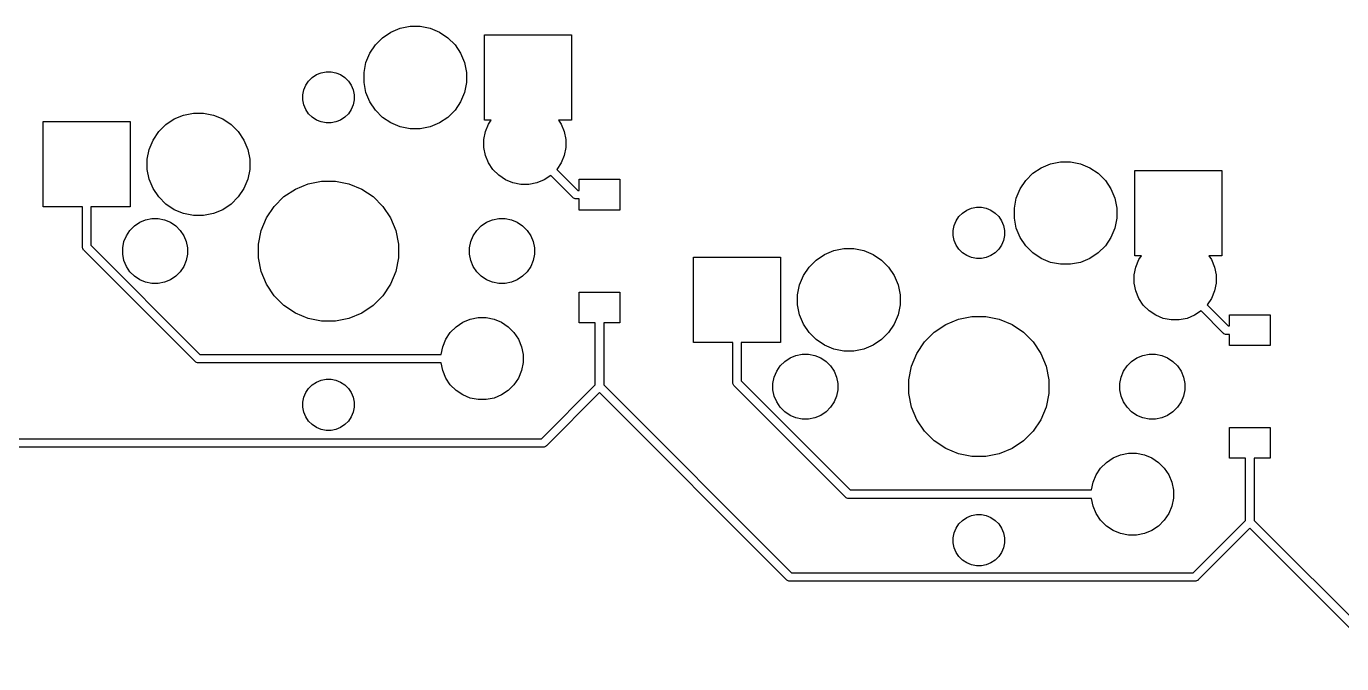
# Model space of a CAD drawing. Extents: x 52 to 337, y -160 to -34.
# Drawn here: x 253.08 to 291.62, y -92.25 to -73.59 of the extents above; entities that cross this region are included whole.
import ezdxf

# ---------------------------------------------------------------- set-up
doc = ezdxf.new("R2010")
doc.units = 0
doc.layers.add('BLACK', color=7, linetype='CONTINUOUS')

msp = doc.modelspace()

# ---------------------------------------------------------------- linework, layer by layer
at = {"layer": 'BLACK', "linetype": 'CONTINUOUS'}
for p, q in [((264.04, -73.6464), (264.33, -73.5887)), ((264.33, -73.5887), (264.625, -73.5887)), ((264.625, -73.5887), (264.915, -73.6464)), ((263.312, -74.1326), (263.521, -73.9236)), ((263.521, -73.9236), (263.767, -73.7595)), ((263.767, -73.7595), (264.04, -73.6464)), ((264.915, -73.6464), (265.188, -73.7595)), ((265.188, -73.7595), (265.434, -73.9236)), ((265.434, -73.9236), (265.643, -74.1326)), ((266.505, -76.3387), (266.505, -73.8387)), ((266.505, -73.8387), (269.055, -73.8387)), ((269.055, -73.8387), (269.055, -76.3387)), ((263.148, -74.3782), (263.312, -74.1326)), ((265.643, -74.1326), (265.807, -74.3782)), ((262.978, -74.941), (263.035, -74.6512)), ((263.035, -74.6512), (263.148, -74.3782)), ((265.807, -74.3782), (265.92, -74.6512)), ((265.92, -74.6512), (265.978, -74.941)), ((261.355, -75.1907), (261.459, -75.0862)), ((261.459, -75.0862), (261.582, -75.0041)), ((261.582, -75.0041), (261.719, -74.9476)), ((261.719, -74.9476), (261.864, -74.9187)), ((261.864, -74.9187), (262.011, -74.9187)), ((262.011, -74.9187), (262.156, -74.9476)), ((262.156, -74.9476), (262.293, -75.0041)), ((262.293, -75.0041), (262.416, -75.0862)), ((262.416, -75.0862), (262.52, -75.1907)), ((262.978, -75.2365), (262.978, -74.941)), ((265.978, -74.941), (265.978, -75.2365)), ((261.188, -75.5949), (261.216, -75.45)), ((261.216, -75.45), (261.273, -75.3135)), ((261.273, -75.3135), (261.355, -75.1907)), ((262.52, -75.1907), (262.602, -75.3135)), ((262.602, -75.3135), (262.659, -75.45)), ((262.659, -75.45), (262.688, -75.5949)), ((263.035, -75.5263), (262.978, -75.2365)), ((265.978, -75.2365), (265.92, -75.5263)), ((261.188, -75.7426), (261.188, -75.5949)), ((261.216, -75.8875), (261.188, -75.7426)), ((261.273, -76.024), (261.216, -75.8875)), ((262.659, -75.8875), (262.602, -76.024)), ((262.688, -75.7426), (262.659, -75.8875)), ((262.688, -75.5949), (262.688, -75.7426)), ((263.148, -75.7993), (263.035, -75.5263)), ((263.312, -76.0449), (263.148, -75.7993)), ((265.807, -75.7993), (265.643, -76.0449)), ((265.92, -75.5263), (265.807, -75.7993)), ((257.417, -76.2995), (257.69, -76.1864)), ((257.69, -76.1864), (257.98, -76.1287)), ((257.98, -76.1287), (258.275, -76.1287)), ((258.275, -76.1287), (258.565, -76.1864)), ((258.565, -76.1864), (258.838, -76.2995)), ((261.355, -76.1468), (261.273, -76.024)), ((261.459, -76.2513), (261.355, -76.1468)), ((261.582, -76.3334), (261.459, -76.2513)), ((262.416, -76.2513), (262.293, -76.3334)), ((262.52, -76.1468), (262.416, -76.2513)), ((262.602, -76.024), (262.52, -76.1468)), ((263.521, -76.2539), (263.312, -76.0449)), ((263.767, -76.418), (263.521, -76.2539)), ((265.434, -76.2539), (265.188, -76.418)), ((265.643, -76.0449), (265.434, -76.2539)), ((253.578, -78.8787), (253.578, -76.3787)), ((253.578, -76.3787), (256.128, -76.3787)), ((256.128, -76.3787), (256.128, -78.8787)), ((256.798, -76.9182), (256.962, -76.6726)), ((256.962, -76.6726), (257.171, -76.4636)), ((257.171, -76.4636), (257.417, -76.2995)), ((258.838, -76.2995), (259.084, -76.4636)), ((259.084, -76.4636), (259.293, -76.6726)), ((259.293, -76.6726), (259.457, -76.9182)), ((261.719, -76.3899), (261.582, -76.3334)), ((261.864, -76.4187), (261.719, -76.3899)), ((262.011, -76.4187), (261.864, -76.4187)), ((262.156, -76.3899), (262.011, -76.4187)), ((262.293, -76.3334), (262.156, -76.3899)), ((264.04, -76.5311), (263.767, -76.418)), ((264.33, -76.5887), (264.04, -76.5311)), ((264.625, -76.5887), (264.33, -76.5887)), ((264.915, -76.5311), (264.625, -76.5887)), ((265.188, -76.418), (264.915, -76.5311)), ((266.488, -76.9006), (266.534, -76.6687)), ((266.699, -76.3387), (266.505, -76.3387)), ((266.534, -76.6687), (266.624, -76.4503)), ((266.624, -76.4503), (266.699, -76.3387)), ((269.055, -76.3387), (268.676, -76.3387)), ((268.676, -76.3387), (268.751, -76.4503)), ((268.751, -76.4503), (268.841, -76.6687)), ((268.841, -76.6687), (268.888, -76.9006)), ((256.685, -77.1912), (256.798, -76.9182)), ((259.457, -76.9182), (259.57, -77.1912)), ((266.488, -77.1369), (266.488, -76.9006)), ((268.888, -76.9006), (268.888, -77.1369)), ((256.628, -77.481), (256.685, -77.1912)), ((259.57, -77.1912), (259.628, -77.481)), ((266.534, -77.3688), (266.488, -77.1369)), ((266.624, -77.5872), (266.534, -77.3688)), ((268.841, -77.3688), (268.751, -77.5872)), ((268.888, -77.1369), (268.841, -77.3688)), ((256.628, -77.7765), (256.628, -77.481)), ((256.685, -78.0663), (256.628, -77.7765)), ((259.628, -77.7765), (259.57, -78.0663)), ((259.628, -77.481), (259.628, -77.7765)), ((266.755, -77.7837), (266.624, -77.5872)), ((266.923, -77.9509), (266.755, -77.7837)), ((268.751, -77.5872), (268.623, -77.7779)), ((268.623, -77.7779), (269.239, -78.3937)), ((282.571, -77.8924), (282.817, -77.7282)), ((282.817, -77.7282), (283.09, -77.6151)), ((283.09, -77.6151), (283.38, -77.5575)), ((283.38, -77.5575), (283.675, -77.5575)), ((283.675, -77.5575), (283.965, -77.6151)), ((283.965, -77.6151), (284.238, -77.7282)), ((284.238, -77.7282), (284.484, -77.8924)), ((285.554, -80.3075), (285.554, -77.8075)), ((285.554, -77.8075), (288.104, -77.8075)), ((288.104, -77.8075), (288.104, -80.3075)), ((256.798, -78.3393), (256.685, -78.0663)), ((259.57, -78.0663), (259.457, -78.3393)), ((260.966, -78.3521), (261.34, -78.1975)), ((261.34, -78.1975), (261.736, -78.1187)), ((261.736, -78.1187), (262.139, -78.1187)), ((262.139, -78.1187), (262.535, -78.1975)), ((262.535, -78.1975), (262.909, -78.3521)), ((267.119, -78.0822), (266.923, -77.9509)), ((267.337, -78.1726), (267.119, -78.0822)), ((267.569, -78.2187), (267.337, -78.1726)), ((267.806, -78.2187), (267.569, -78.2187)), ((268.038, -78.1726), (267.806, -78.2187)), ((268.256, -78.0822), (268.038, -78.1726)), ((268.447, -77.9547), (268.256, -78.0822)), ((269.095, -78.6028), (268.447, -77.9547)), ((269.275, -78.3937), (269.275, -78.0687)), ((269.275, -78.0687), (270.475, -78.0687)), ((270.475, -78.0687), (270.475, -78.9688)), ((282.198, -78.347), (282.362, -78.1013)), ((282.362, -78.1013), (282.571, -77.8924)), ((284.484, -77.8924), (284.693, -78.1013)), ((284.693, -78.1013), (284.857, -78.347)), ((256.962, -78.5849), (256.798, -78.3393)), ((257.171, -78.7939), (256.962, -78.5849)), ((259.293, -78.5849), (259.084, -78.7939)), ((259.457, -78.3393), (259.293, -78.5849)), ((260.345, -78.8619), (260.631, -78.5764)), ((260.631, -78.5764), (260.966, -78.3521)), ((262.909, -78.3521), (263.244, -78.5764)), ((263.244, -78.5764), (263.53, -78.8619)), ((269.099, -78.6076), (269.095, -78.6028)), ((269.239, -78.3937), (269.275, -78.3937)), ((282.085, -78.62), (282.198, -78.347)), ((284.857, -78.347), (284.97, -78.62)), ((254.727, -78.8787), (253.578, -78.8787)), ((254.727, -80.0446), (254.727, -78.8787)), ((256.128, -78.8787), (254.977, -78.8787)), ((254.977, -78.8787), (254.977, -79.999)), ((257.417, -78.958), (257.171, -78.7939)), ((257.69, -79.0711), (257.417, -78.958)), ((258.838, -78.958), (258.565, -79.0711)), ((259.084, -78.7939), (258.838, -78.958)), ((260.121, -79.1977), (260.345, -78.8619)), ((263.53, -78.8619), (263.754, -79.1977)), ((269.103, -78.6115), (269.099, -78.6076)), ((269.114, -78.62), (269.103, -78.6115)), ((269.103, -78.6115), (269.103, -78.6115)), ((269.118, -78.6232), (269.114, -78.62)), ((269.139, -78.6348), (269.118, -78.6232)), ((269.163, -78.6419), (269.139, -78.6348)), ((269.181, -78.6437), (269.163, -78.6419)), ((269.187, -78.6444), (269.181, -78.6437)), ((269.181, -78.6437), (269.181, -78.6437)), ((269.194, -78.6437), (269.187, -78.6444)), ((269.275, -78.6437), (269.194, -78.6437)), ((269.275, -78.9688), (269.275, -78.6437)), ((270.475, -78.9688), (269.275, -78.9688)), ((280.509, -79.0549), (280.632, -78.9729)), ((280.632, -78.9729), (280.769, -78.9163)), ((280.769, -78.9163), (280.914, -78.8875)), ((280.914, -78.8875), (281.061, -78.8875)), ((281.061, -78.8875), (281.206, -78.9163)), ((281.206, -78.9163), (281.343, -78.9729)), ((281.343, -78.9729), (281.466, -79.0549)), ((282.027, -78.9098), (282.085, -78.62)), ((282.027, -79.2052), (282.027, -78.9098)), ((284.97, -78.62), (285.027, -78.9098)), ((285.027, -78.9098), (285.027, -79.2052)), ((256.252, -79.4308), (256.408, -79.3269)), ((256.408, -79.3269), (256.58, -79.2553)), ((256.58, -79.2553), (256.764, -79.2187)), ((256.764, -79.2187), (256.951, -79.2187)), ((256.951, -79.2187), (257.135, -79.2553)), ((257.135, -79.2553), (257.307, -79.3269)), ((257.307, -79.3269), (257.463, -79.4308)), ((257.98, -79.1287), (257.69, -79.0711)), ((258.275, -79.1287), (257.98, -79.1287)), ((258.565, -79.0711), (258.275, -79.1287)), ((259.966, -79.5708), (260.121, -79.1977)), ((263.754, -79.1977), (263.909, -79.5708)), ((266.412, -79.4308), (266.568, -79.3269)), ((266.568, -79.3269), (266.74, -79.2553)), ((266.74, -79.2553), (266.924, -79.2187)), ((266.924, -79.2187), (267.111, -79.2187)), ((267.111, -79.2187), (267.295, -79.2553)), ((267.295, -79.2553), (267.467, -79.3269)), ((267.467, -79.3269), (267.623, -79.4308)), ((280.266, -79.4187), (280.323, -79.2822)), ((280.323, -79.2822), (280.405, -79.1594)), ((280.405, -79.1594), (280.509, -79.0549)), ((281.466, -79.0549), (281.57, -79.1594)), ((281.57, -79.1594), (281.652, -79.2822)), ((281.652, -79.2822), (281.709, -79.4187)), ((282.085, -79.495), (282.027, -79.2052)), ((285.027, -79.2052), (284.97, -79.495)), ((255.944, -79.8916), (256.016, -79.7188)), ((256.016, -79.7188), (256.12, -79.5632)), ((256.12, -79.5632), (256.252, -79.4308)), ((257.463, -79.4308), (257.595, -79.5632)), ((257.595, -79.5632), (257.699, -79.7188)), ((257.699, -79.7188), (257.771, -79.8916)), ((259.888, -79.9668), (259.966, -79.5708)), ((263.909, -79.5708), (263.988, -79.9668)), ((266.104, -79.8916), (266.176, -79.7188)), ((266.176, -79.7188), (266.28, -79.5632)), ((266.28, -79.5632), (266.412, -79.4308)), ((267.623, -79.4308), (267.755, -79.5632)), ((267.755, -79.5632), (267.859, -79.7188)), ((267.859, -79.7188), (267.931, -79.8916)), ((280.238, -79.5636), (280.266, -79.4187)), ((280.238, -79.7114), (280.238, -79.5636)), ((280.266, -79.8563), (280.238, -79.7114)), ((281.709, -79.4187), (281.738, -79.5636)), ((281.738, -79.7114), (281.709, -79.8563)), ((281.738, -79.5636), (281.738, -79.7114)), ((282.198, -79.768), (282.085, -79.495)), ((284.97, -79.495), (284.857, -79.768)), ((254.727, -80.0508), (254.727, -80.0446)), ((254.727, -80.0569), (254.727, -80.0508)), ((254.729, -80.0753), (254.727, -80.0569)), ((254.727, -80.0569), (254.727, -80.0569)), ((254.736, -80.0988), (254.729, -80.0753)), ((254.748, -80.1205), (254.736, -80.0988)), ((254.764, -80.1396), (254.748, -80.1205)), ((254.768, -80.1435), (254.764, -80.1396)), ((258.028, -83.4028), (254.768, -80.1435)), ((254.977, -79.999), (258.172, -83.1937)), ((255.908, -80.0752), (255.944, -79.8916)), ((255.908, -80.2623), (255.908, -80.0752)), ((257.771, -79.8916), (257.808, -80.0752)), ((257.808, -80.0752), (257.808, -80.2623)), ((259.888, -80.3707), (259.888, -79.9668)), ((263.988, -79.9668), (263.988, -80.3707)), ((266.068, -80.0752), (266.104, -79.8916)), ((266.068, -80.2623), (266.068, -80.0752)), ((267.931, -79.8916), (267.968, -80.0752)), ((267.968, -80.0752), (267.968, -80.2623)), ((276.74, -80.1551), (277.03, -80.0975)), ((277.03, -80.0975), (277.325, -80.0975)), ((277.325, -80.0975), (277.615, -80.1551)), ((280.323, -79.9928), (280.266, -79.8563)), ((280.405, -80.1156), (280.323, -79.9928)), ((280.509, -80.2201), (280.405, -80.1156)), ((281.57, -80.1156), (281.466, -80.2201)), ((281.652, -79.9928), (281.57, -80.1156)), ((281.709, -79.8563), (281.652, -79.9928)), ((282.362, -80.0137), (282.198, -79.768)), ((282.571, -80.2226), (282.362, -80.0137)), ((284.693, -80.0137), (284.484, -80.2226)), ((284.857, -79.768), (284.693, -80.0137)), ((255.944, -80.4459), (255.908, -80.2623)), ((256.016, -80.6187), (255.944, -80.4459)), ((257.771, -80.4459), (257.699, -80.6187)), ((257.808, -80.2623), (257.771, -80.4459)), ((259.966, -80.7667), (259.888, -80.3707)), ((263.988, -80.3707), (263.909, -80.7667)), ((266.104, -80.4459), (266.068, -80.2623)), ((266.176, -80.6187), (266.104, -80.4459)), ((267.931, -80.4459), (267.859, -80.6187)), ((267.968, -80.2623), (267.931, -80.4459)), ((272.627, -82.8475), (272.627, -80.3475)), ((272.627, -80.3475), (275.178, -80.3475)), ((275.178, -80.3475), (275.178, -82.8475)), ((276.012, -80.6413), (276.221, -80.4324)), ((276.221, -80.4324), (276.467, -80.2682)), ((276.467, -80.2682), (276.74, -80.1551)), ((277.615, -80.1551), (277.888, -80.2682)), ((277.888, -80.2682), (278.134, -80.4324)), ((278.134, -80.4324), (278.343, -80.6413)), ((280.632, -80.3021), (280.509, -80.2201)), ((280.769, -80.3587), (280.632, -80.3021)), ((280.914, -80.3875), (280.769, -80.3587)), ((281.061, -80.3875), (280.914, -80.3875)), ((281.206, -80.3587), (281.061, -80.3875)), ((281.343, -80.3021), (281.206, -80.3587)), ((281.466, -80.2201), (281.343, -80.3021)), ((282.817, -80.3868), (282.571, -80.2226)), ((283.09, -80.4999), (282.817, -80.3868)), ((283.38, -80.5575), (283.09, -80.4999)), ((283.965, -80.4999), (283.675, -80.5575)), ((284.238, -80.3868), (283.965, -80.4999)), ((284.484, -80.2226), (284.238, -80.3868)), ((285.749, -80.3075), (285.554, -80.3075)), ((285.584, -80.6375), (285.674, -80.4191)), ((285.674, -80.4191), (285.749, -80.3075)), ((288.104, -80.3075), (287.726, -80.3075)), ((287.726, -80.3075), (287.801, -80.4191)), ((287.801, -80.4191), (287.891, -80.6375)), ((256.12, -80.7743), (256.016, -80.6187)), ((256.252, -80.9067), (256.12, -80.7743)), ((256.408, -81.0106), (256.252, -80.9067)), ((257.463, -80.9067), (257.307, -81.0106)), ((257.595, -80.7743), (257.463, -80.9067)), ((257.699, -80.6187), (257.595, -80.7743)), ((260.121, -81.1398), (259.966, -80.7667)), ((263.909, -80.7667), (263.754, -81.1398)), ((266.28, -80.7743), (266.176, -80.6187)), ((266.412, -80.9067), (266.28, -80.7743)), ((266.568, -81.0106), (266.412, -80.9067)), ((267.623, -80.9067), (267.467, -81.0106)), ((267.755, -80.7743), (267.623, -80.9067)), ((267.859, -80.6187), (267.755, -80.7743)), ((275.735, -81.16), (275.848, -80.887)), ((275.848, -80.887), (276.012, -80.6413)), ((278.343, -80.6413), (278.507, -80.887)), ((278.507, -80.887), (278.62, -81.16)), ((283.675, -80.5575), (283.38, -80.5575)), ((285.537, -80.8693), (285.584, -80.6375)), ((285.537, -81.1057), (285.537, -80.8693)), ((287.891, -80.6375), (287.938, -80.8693)), ((287.938, -80.8693), (287.938, -81.1057)), ((256.58, -81.0822), (256.408, -81.0106)), ((256.764, -81.1187), (256.58, -81.0822)), ((256.951, -81.1187), (256.764, -81.1187)), ((257.135, -81.0822), (256.951, -81.1187)), ((257.307, -81.0106), (257.135, -81.0822)), ((260.345, -81.4755), (260.121, -81.1398)), ((263.754, -81.1398), (263.53, -81.4755)), ((266.74, -81.0822), (266.568, -81.0106)), ((266.924, -81.1187), (266.74, -81.0822)), ((267.111, -81.1187), (266.924, -81.1187)), ((267.295, -81.0822), (267.111, -81.1187)), ((267.467, -81.0106), (267.295, -81.0822)), ((275.678, -81.4498), (275.735, -81.16)), ((278.62, -81.16), (278.678, -81.4498)), ((285.584, -81.3375), (285.537, -81.1057)), ((287.938, -81.1057), (287.891, -81.3375)), ((260.631, -81.7611), (260.345, -81.4755)), ((263.53, -81.4755), (263.244, -81.7611)), ((269.275, -82.2687), (269.275, -81.3687)), ((269.275, -81.3687), (270.475, -81.3687)), ((270.475, -81.3687), (270.475, -82.2687)), ((275.678, -81.7452), (275.678, -81.4498)), ((278.678, -81.4498), (278.678, -81.7452)), ((285.674, -81.5559), (285.584, -81.3375)), ((285.805, -81.7525), (285.674, -81.5559)), ((287.801, -81.5559), (287.673, -81.7467)), ((287.891, -81.3375), (287.801, -81.5559)), ((260.966, -81.9854), (260.631, -81.7611)), ((261.34, -82.14), (260.966, -81.9854)), ((262.909, -81.9854), (262.535, -82.14)), ((263.244, -81.7611), (262.909, -81.9854)), ((275.735, -82.035), (275.678, -81.7452)), ((275.848, -82.308), (275.735, -82.035)), ((278.62, -82.035), (278.507, -82.308)), ((278.678, -81.7452), (278.62, -82.035)), ((285.973, -81.9196), (285.805, -81.7525)), ((286.169, -82.0509), (285.973, -81.9196)), ((286.387, -82.1414), (286.169, -82.0509)), ((287.306, -82.0509), (287.088, -82.1414)), ((287.497, -81.9235), (287.306, -82.0509)), ((288.145, -82.5716), (287.497, -81.9235)), ((287.673, -81.7467), (288.289, -82.3625)), ((288.325, -82.3625), (288.325, -82.0375)), ((288.325, -82.0375), (289.525, -82.0375)), ((289.525, -82.0375), (289.525, -82.9375)), ((261.736, -82.2187), (261.34, -82.14)), ((262.139, -82.2187), (261.736, -82.2187)), ((262.535, -82.14), (262.139, -82.2187)), ((265.505, -82.5538), (265.673, -82.3866)), ((265.673, -82.3866), (265.869, -82.2553)), ((265.869, -82.2553), (266.087, -82.1649)), ((266.087, -82.1649), (266.319, -82.1187)), ((266.319, -82.1187), (266.556, -82.1187)), ((266.556, -82.1187), (266.788, -82.1649)), ((266.788, -82.1649), (267.006, -82.2553)), ((267.006, -82.2553), (267.202, -82.3866)), ((267.202, -82.3866), (267.37, -82.5538)), ((269.75, -82.2687), (269.275, -82.2687)), ((269.75, -84.0857), (269.75, -82.2687)), ((270.475, -82.2687), (270, -82.2687)), ((270, -82.2687), (270, -84.0857)), ((276.012, -82.5537), (275.848, -82.308)), ((278.507, -82.308), (278.343, -82.5537)), ((279.681, -82.5452), (280.016, -82.3208)), ((280.016, -82.3208), (280.39, -82.1663)), ((280.39, -82.1663), (280.786, -82.0875)), ((280.786, -82.0875), (281.189, -82.0875)), ((281.189, -82.0875), (281.585, -82.1663)), ((281.585, -82.1663), (281.959, -82.3208)), ((281.959, -82.3208), (282.294, -82.5452)), ((286.619, -82.1875), (286.387, -82.1414)), ((286.856, -82.1875), (286.619, -82.1875)), ((287.088, -82.1414), (286.856, -82.1875)), ((288.289, -82.3625), (288.325, -82.3625)), ((265.284, -82.9687), (265.374, -82.7503)), ((265.374, -82.7503), (265.505, -82.5538)), ((267.37, -82.5538), (267.501, -82.7503)), ((267.501, -82.7503), (267.591, -82.9687)), ((276.221, -82.7626), (276.012, -82.5537)), ((276.467, -82.9268), (276.221, -82.7626)), ((278.134, -82.7626), (277.888, -82.9268)), ((278.343, -82.5537), (278.134, -82.7626)), ((279.171, -83.1665), (279.395, -82.8307)), ((279.395, -82.8307), (279.681, -82.5452)), ((282.294, -82.5452), (282.58, -82.8307)), ((282.58, -82.8307), (282.804, -83.1665)), ((288.149, -82.5763), (288.145, -82.5716)), ((288.153, -82.5802), (288.149, -82.5763)), ((288.165, -82.5899), (288.153, -82.5802)), ((288.153, -82.5802), (288.153, -82.5802)), ((288.168, -82.5919), (288.165, -82.5899)), ((288.189, -82.6035), (288.168, -82.5919)), ((288.213, -82.6107), (288.189, -82.6035)), ((288.231, -82.6125), (288.213, -82.6107)), ((288.237, -82.6131), (288.231, -82.6125)), ((288.231, -82.6125), (288.231, -82.6125)), ((288.244, -82.6125), (288.237, -82.6131)), ((288.325, -82.6125), (288.244, -82.6125)), ((288.325, -82.9375), (288.325, -82.6125)), ((258.172, -83.1937), (265.239, -83.1937)), ((265.239, -83.1937), (265.284, -82.9687)), ((267.591, -82.9687), (267.638, -83.2006)), ((267.638, -83.2006), (267.638, -83.4369)), ((273.777, -82.8475), (272.627, -82.8475)), ((273.777, -84.0134), (273.777, -82.8475)), ((275.178, -82.8475), (274.027, -82.8475)), ((274.027, -82.8475), (274.027, -83.9677)), ((275.458, -83.2956), (275.63, -83.224)), ((275.63, -83.224), (275.814, -83.1875)), ((275.814, -83.1875), (276.001, -83.1875)), ((276.001, -83.1875), (276.185, -83.224)), ((276.185, -83.224), (276.357, -83.2956)), ((276.74, -83.0399), (276.467, -82.9268)), ((277.03, -83.0975), (276.74, -83.0399)), ((277.325, -83.0975), (277.03, -83.0975)), ((277.615, -83.0399), (277.325, -83.0975)), ((277.888, -82.9268), (277.615, -83.0399)), ((279.016, -83.5395), (279.171, -83.1665)), ((282.804, -83.1665), (282.959, -83.5395)), ((285.618, -83.2956), (285.79, -83.224)), ((285.79, -83.224), (285.974, -83.1875)), ((285.974, -83.1875), (286.161, -83.1875)), ((286.161, -83.1875), (286.345, -83.224)), ((286.345, -83.224), (286.517, -83.2956)), ((289.525, -82.9375), (288.325, -82.9375)), ((258.032, -83.4076), (258.028, -83.4028)), ((258.036, -83.4115), (258.032, -83.4076)), ((258.051, -83.4232), (258.036, -83.4115)), ((258.036, -83.4115), (258.036, -83.4115)), ((258.072, -83.4348), (258.051, -83.4232)), ((258.096, -83.4419), (258.072, -83.4348)), ((258.114, -83.4437), (258.096, -83.4419)), ((258.12, -83.4444), (258.114, -83.4437)), ((258.114, -83.4437), (258.114, -83.4437)), ((258.127, -83.4437), (258.12, -83.4444)), ((265.239, -83.4437), (258.127, -83.4437)), ((265.284, -83.6688), (265.239, -83.4437)), ((267.638, -83.4369), (267.591, -83.6688)), ((275.066, -83.6875), (275.17, -83.5319)), ((275.17, -83.5319), (275.302, -83.3996)), ((275.302, -83.3996), (275.458, -83.2956)), ((276.357, -83.2956), (276.513, -83.3996)), ((276.513, -83.3996), (276.645, -83.5319)), ((276.645, -83.5319), (276.749, -83.6875)), ((278.938, -83.9356), (279.016, -83.5395)), ((282.959, -83.5395), (283.037, -83.9356)), ((285.226, -83.6875), (285.33, -83.5319)), ((285.33, -83.5319), (285.462, -83.3996)), ((285.462, -83.3996), (285.618, -83.2956)), ((286.517, -83.2956), (286.673, -83.3996)), ((286.673, -83.3996), (286.805, -83.5319)), ((286.805, -83.5319), (286.909, -83.6875)), ((261.582, -84.0041), (261.719, -83.9476)), ((261.719, -83.9476), (261.864, -83.9187)), ((261.864, -83.9187), (262.011, -83.9187)), ((262.011, -83.9187), (262.156, -83.9476)), ((262.156, -83.9476), (262.293, -84.0041)), ((265.374, -83.8872), (265.284, -83.6688)), ((265.505, -84.0837), (265.374, -83.8872)), ((267.501, -83.8872), (267.37, -84.0837)), ((267.591, -83.6688), (267.501, -83.8872)), ((274.027, -83.9677), (277.222, -87.1625)), ((274.957, -84.0439), (274.994, -83.8604)), ((274.994, -83.8604), (275.066, -83.6875)), ((276.749, -83.6875), (276.821, -83.8604)), ((276.821, -83.8604), (276.857, -84.0439)), ((278.938, -84.3394), (278.938, -83.9356)), ((283.037, -83.9356), (283.037, -84.3394)), ((285.118, -84.0439), (285.154, -83.8604)), ((285.154, -83.8604), (285.226, -83.6875)), ((286.909, -83.6875), (286.981, -83.8604)), ((286.981, -83.8604), (287.017, -84.0439)), ((261.216, -84.45), (261.273, -84.3135)), ((261.273, -84.3135), (261.355, -84.1907)), ((261.355, -84.1907), (261.459, -84.0862)), ((261.459, -84.0862), (261.582, -84.0041)), ((262.293, -84.0041), (262.416, -84.0862)), ((262.416, -84.0862), (262.52, -84.1907)), ((262.52, -84.1907), (262.602, -84.3135)), ((262.602, -84.3135), (262.659, -84.45)), ((265.673, -84.2508), (265.505, -84.0837)), ((265.869, -84.3822), (265.673, -84.2508)), ((266.087, -84.4726), (265.869, -84.3822)), ((267.006, -84.3822), (266.788, -84.4726)), ((267.202, -84.2508), (267.006, -84.3822)), ((267.37, -84.0837), (267.202, -84.2508)), ((268.173, -85.6625), (269.75, -84.0857)), ((269.875, -84.3143), (268.318, -85.8715)), ((275.357, -89.7966), (269.875, -84.3143)), ((270, -84.0857), (275.502, -89.5875)), ((273.777, -84.0195), (273.777, -84.0134)), ((273.777, -84.0256), (273.777, -84.0195)), ((273.779, -84.044), (273.777, -84.0256)), ((273.777, -84.0256), (273.777, -84.0256)), ((273.786, -84.0676), (273.779, -84.044)), ((273.798, -84.0893), (273.786, -84.0676)), ((273.814, -84.1083), (273.798, -84.0893)), ((273.818, -84.1122), (273.814, -84.1083)), ((277.078, -87.3716), (273.818, -84.1122)), ((274.957, -84.2311), (274.957, -84.0439)), ((274.994, -84.4146), (274.957, -84.2311)), ((276.857, -84.2311), (276.821, -84.4146)), ((276.857, -84.0439), (276.857, -84.2311)), ((279.016, -84.7355), (278.938, -84.3394)), ((283.037, -84.3394), (282.959, -84.7355)), ((285.118, -84.2311), (285.118, -84.0439)), ((285.154, -84.4146), (285.118, -84.2311)), ((287.017, -84.2311), (286.981, -84.4146)), ((287.017, -84.0439), (287.017, -84.2311)), ((261.188, -84.5949), (261.216, -84.45)), ((261.188, -84.7426), (261.188, -84.5949)), ((261.216, -84.8875), (261.188, -84.7426)), ((262.659, -84.45), (262.688, -84.5949)), ((262.688, -84.7426), (262.659, -84.8875)), ((262.688, -84.5949), (262.688, -84.7426)), ((266.319, -84.5187), (266.087, -84.4726)), ((266.556, -84.5187), (266.319, -84.5187)), ((266.788, -84.4726), (266.556, -84.5187)), ((275.066, -84.5875), (274.994, -84.4146)), ((275.17, -84.7431), (275.066, -84.5875)), ((275.302, -84.8754), (275.17, -84.7431)), ((276.645, -84.7431), (276.513, -84.8754)), ((276.749, -84.5875), (276.645, -84.7431)), ((276.821, -84.4146), (276.749, -84.5875)), ((279.171, -85.1085), (279.016, -84.7355)), ((282.959, -84.7355), (282.804, -85.1085)), ((285.226, -84.5875), (285.154, -84.4146)), ((285.33, -84.7431), (285.226, -84.5875)), ((285.462, -84.8754), (285.33, -84.7431)), ((286.805, -84.7431), (286.673, -84.8754)), ((286.909, -84.5875), (286.805, -84.7431)), ((286.981, -84.4146), (286.909, -84.5875)), ((261.273, -85.024), (261.216, -84.8875)), ((261.355, -85.1468), (261.273, -85.024)), ((261.459, -85.2513), (261.355, -85.1468)), ((262.52, -85.1468), (262.416, -85.2513)), ((262.602, -85.024), (262.52, -85.1468)), ((262.659, -84.8875), (262.602, -85.024)), ((275.458, -84.9794), (275.302, -84.8754)), ((275.63, -85.051), (275.458, -84.9794)), ((275.814, -85.0875), (275.63, -85.051)), ((276.001, -85.0875), (275.814, -85.0875)), ((276.185, -85.051), (276.001, -85.0875)), ((276.357, -84.9794), (276.185, -85.051)), ((276.513, -84.8754), (276.357, -84.9794)), ((279.395, -85.4443), (279.171, -85.1085)), ((282.804, -85.1085), (282.58, -85.4443)), ((285.618, -84.9794), (285.462, -84.8754)), ((285.79, -85.051), (285.618, -84.9794)), ((285.974, -85.0875), (285.79, -85.051)), ((286.161, -85.0875), (285.974, -85.0875)), ((286.345, -85.051), (286.161, -85.0875)), ((286.517, -84.9794), (286.345, -85.051)), ((286.673, -84.8754), (286.517, -84.9794)), ((261.582, -85.3334), (261.459, -85.2513)), ((261.719, -85.3899), (261.582, -85.3334)), ((261.864, -85.4187), (261.719, -85.3899)), ((262.011, -85.4187), (261.864, -85.4187)), ((262.156, -85.3899), (262.011, -85.4187)), ((262.293, -85.3334), (262.156, -85.3899)), ((262.416, -85.2513), (262.293, -85.3334)), ((279.681, -85.7298), (279.395, -85.4443)), ((282.58, -85.4443), (282.294, -85.7298)), ((288.325, -86.2375), (288.325, -85.3375)), ((288.325, -85.3375), (289.525, -85.3375)), ((289.525, -85.3375), (289.525, -86.2375)), ((251.425, -85.6625), (268.173, -85.6625)), ((268.219, -85.9125), (251.425, -85.9125)), ((268.225, -85.9131), (268.219, -85.9125)), ((268.231, -85.9125), (268.225, -85.9131)), ((268.25, -85.9107), (268.231, -85.9125)), ((268.231, -85.9125), (268.231, -85.9125)), ((268.273, -85.9035), (268.25, -85.9107)), ((268.295, -85.8919), (268.273, -85.9035)), ((268.314, -85.8763), (268.295, -85.8919)), ((268.318, -85.8715), (268.314, -85.8763)), ((280.016, -85.9542), (279.681, -85.7298)), ((282.294, -85.7298), (281.959, -85.9542)), ((280.39, -86.1087), (280.016, -85.9542)), ((280.786, -86.1875), (280.39, -86.1087)), ((281.189, -86.1875), (280.786, -86.1875)), ((281.585, -86.1087), (281.189, -86.1875)), ((281.959, -85.9542), (281.585, -86.1087)), ((284.723, -86.3554), (284.919, -86.2241)), ((284.919, -86.2241), (285.137, -86.1336)), ((285.137, -86.1336), (285.369, -86.0875)), ((285.369, -86.0875), (285.606, -86.0875)), ((285.606, -86.0875), (285.838, -86.1336)), ((285.838, -86.1336), (286.056, -86.2241)), ((286.056, -86.2241), (286.252, -86.3554)), ((288.8, -86.2375), (288.325, -86.2375)), ((288.8, -88.0545), (288.8, -86.2375)), ((289.525, -86.2375), (289.05, -86.2375)), ((289.05, -86.2375), (289.05, -88.0545)), ((284.424, -86.7191), (284.555, -86.5225)), ((284.555, -86.5225), (284.723, -86.3554)), ((286.252, -86.3554), (286.42, -86.5225)), ((286.42, -86.5225), (286.551, -86.7191)), ((284.289, -87.1625), (284.334, -86.9375)), ((284.334, -86.9375), (284.424, -86.7191)), ((286.551, -86.7191), (286.641, -86.9375)), ((286.641, -86.9375), (286.688, -87.1693)), ((277.082, -87.3763), (277.078, -87.3716)), ((277.086, -87.3802), (277.082, -87.3763)), ((277.101, -87.3919), (277.086, -87.3802)), ((277.086, -87.3802), (277.086, -87.3802)), ((277.118, -87.4011), (277.101, -87.3919)), ((277.122, -87.4035), (277.118, -87.4011)), ((277.146, -87.4107), (277.122, -87.4035)), ((277.164, -87.4125), (277.146, -87.4107)), ((277.17, -87.4131), (277.164, -87.4125)), ((277.164, -87.4125), (277.164, -87.4125)), ((277.177, -87.4125), (277.17, -87.4131)), ((284.289, -87.4125), (277.177, -87.4125)), ((277.222, -87.1625), (284.289, -87.1625)), ((284.334, -87.6375), (284.289, -87.4125)), ((286.688, -87.4057), (286.641, -87.6375)), ((286.688, -87.1693), (286.688, -87.4057)), ((284.424, -87.8559), (284.334, -87.6375)), ((286.641, -87.6375), (286.551, -87.8559)), ((280.323, -88.2822), (280.405, -88.1594)), ((280.405, -88.1594), (280.509, -88.0549)), ((280.509, -88.0549), (280.632, -87.9729)), ((280.632, -87.9729), (280.769, -87.9163)), ((280.769, -87.9163), (280.914, -87.8875)), ((280.914, -87.8875), (281.061, -87.8875)), ((281.061, -87.8875), (281.206, -87.9163)), ((281.206, -87.9163), (281.343, -87.9729)), ((281.343, -87.9729), (281.466, -88.0549)), ((281.466, -88.0549), (281.57, -88.1594)), ((281.57, -88.1594), (281.652, -88.2822)), ((284.555, -88.0525), (284.424, -87.8559)), ((284.723, -88.2196), (284.555, -88.0525)), ((284.919, -88.3509), (284.723, -88.2196)), ((286.252, -88.2196), (286.056, -88.3509)), ((286.42, -88.0525), (286.252, -88.2196)), ((286.551, -87.8559), (286.42, -88.0525)), ((287.267, -89.5875), (288.8, -88.0545)), ((289.05, -88.0545), (293.758, -92.7625)), ((280.238, -88.5636), (280.266, -88.4187)), ((280.238, -88.7114), (280.238, -88.5636)), ((280.266, -88.4187), (280.323, -88.2822)), ((281.652, -88.2822), (281.709, -88.4187)), ((281.709, -88.4187), (281.738, -88.5636)), ((281.738, -88.5636), (281.738, -88.7114)), ((285.137, -88.4414), (284.919, -88.3509)), ((285.369, -88.4875), (285.137, -88.4414)), ((285.606, -88.4875), (285.369, -88.4875)), ((285.838, -88.4414), (285.606, -88.4875)), ((286.056, -88.3509), (285.838, -88.4414)), ((288.925, -88.283), (287.411, -89.7965)), ((293.614, -92.9716), (288.925, -88.283)), ((280.266, -88.8563), (280.238, -88.7114)), ((280.323, -88.9928), (280.266, -88.8563)), ((280.405, -89.1156), (280.323, -88.9928)), ((281.652, -88.9928), (281.57, -89.1156)), ((281.709, -88.8563), (281.652, -88.9928)), ((281.738, -88.7114), (281.709, -88.8563)), ((280.509, -89.2201), (280.405, -89.1156)), ((280.632, -89.3021), (280.509, -89.2201)), ((280.769, -89.3587), (280.632, -89.3021)), ((280.914, -89.3875), (280.769, -89.3587)), ((281.061, -89.3875), (280.914, -89.3875)), ((281.206, -89.3587), (281.061, -89.3875)), ((281.343, -89.3021), (281.206, -89.3587)), ((281.466, -89.2201), (281.343, -89.3021)), ((281.57, -89.1156), (281.466, -89.2201)), ((275.502, -89.5875), (287.267, -89.5875)), ((275.361, -89.8013), (275.357, -89.7966)), ((275.366, -89.8052), (275.361, -89.8013)), ((275.38, -89.8169), (275.366, -89.8052)), ((275.402, -89.8285), (275.38, -89.8169)), ((275.425, -89.8357), (275.402, -89.8285)), ((275.444, -89.8375), (275.425, -89.8357)), ((275.45, -89.8381), (275.444, -89.8375)), ((275.444, -89.8375), (275.444, -89.8375)), ((275.456, -89.8375), (275.45, -89.8381)), ((287.313, -89.8375), (275.456, -89.8375)), ((287.319, -89.8381), (287.313, -89.8375)), ((287.325, -89.8375), (287.319, -89.8381)), ((287.343, -89.8357), (287.325, -89.8375)), ((287.325, -89.8375), (287.325, -89.8375)), ((287.367, -89.8285), (287.343, -89.8357)), ((287.389, -89.8169), (287.367, -89.8285)), ((287.408, -89.8013), (287.389, -89.8169)), ((287.411, -89.7965), (287.408, -89.8013))]:
    msp.add_line(p, q, dxfattribs=at)

doc.saveas('drawing.dxf')
